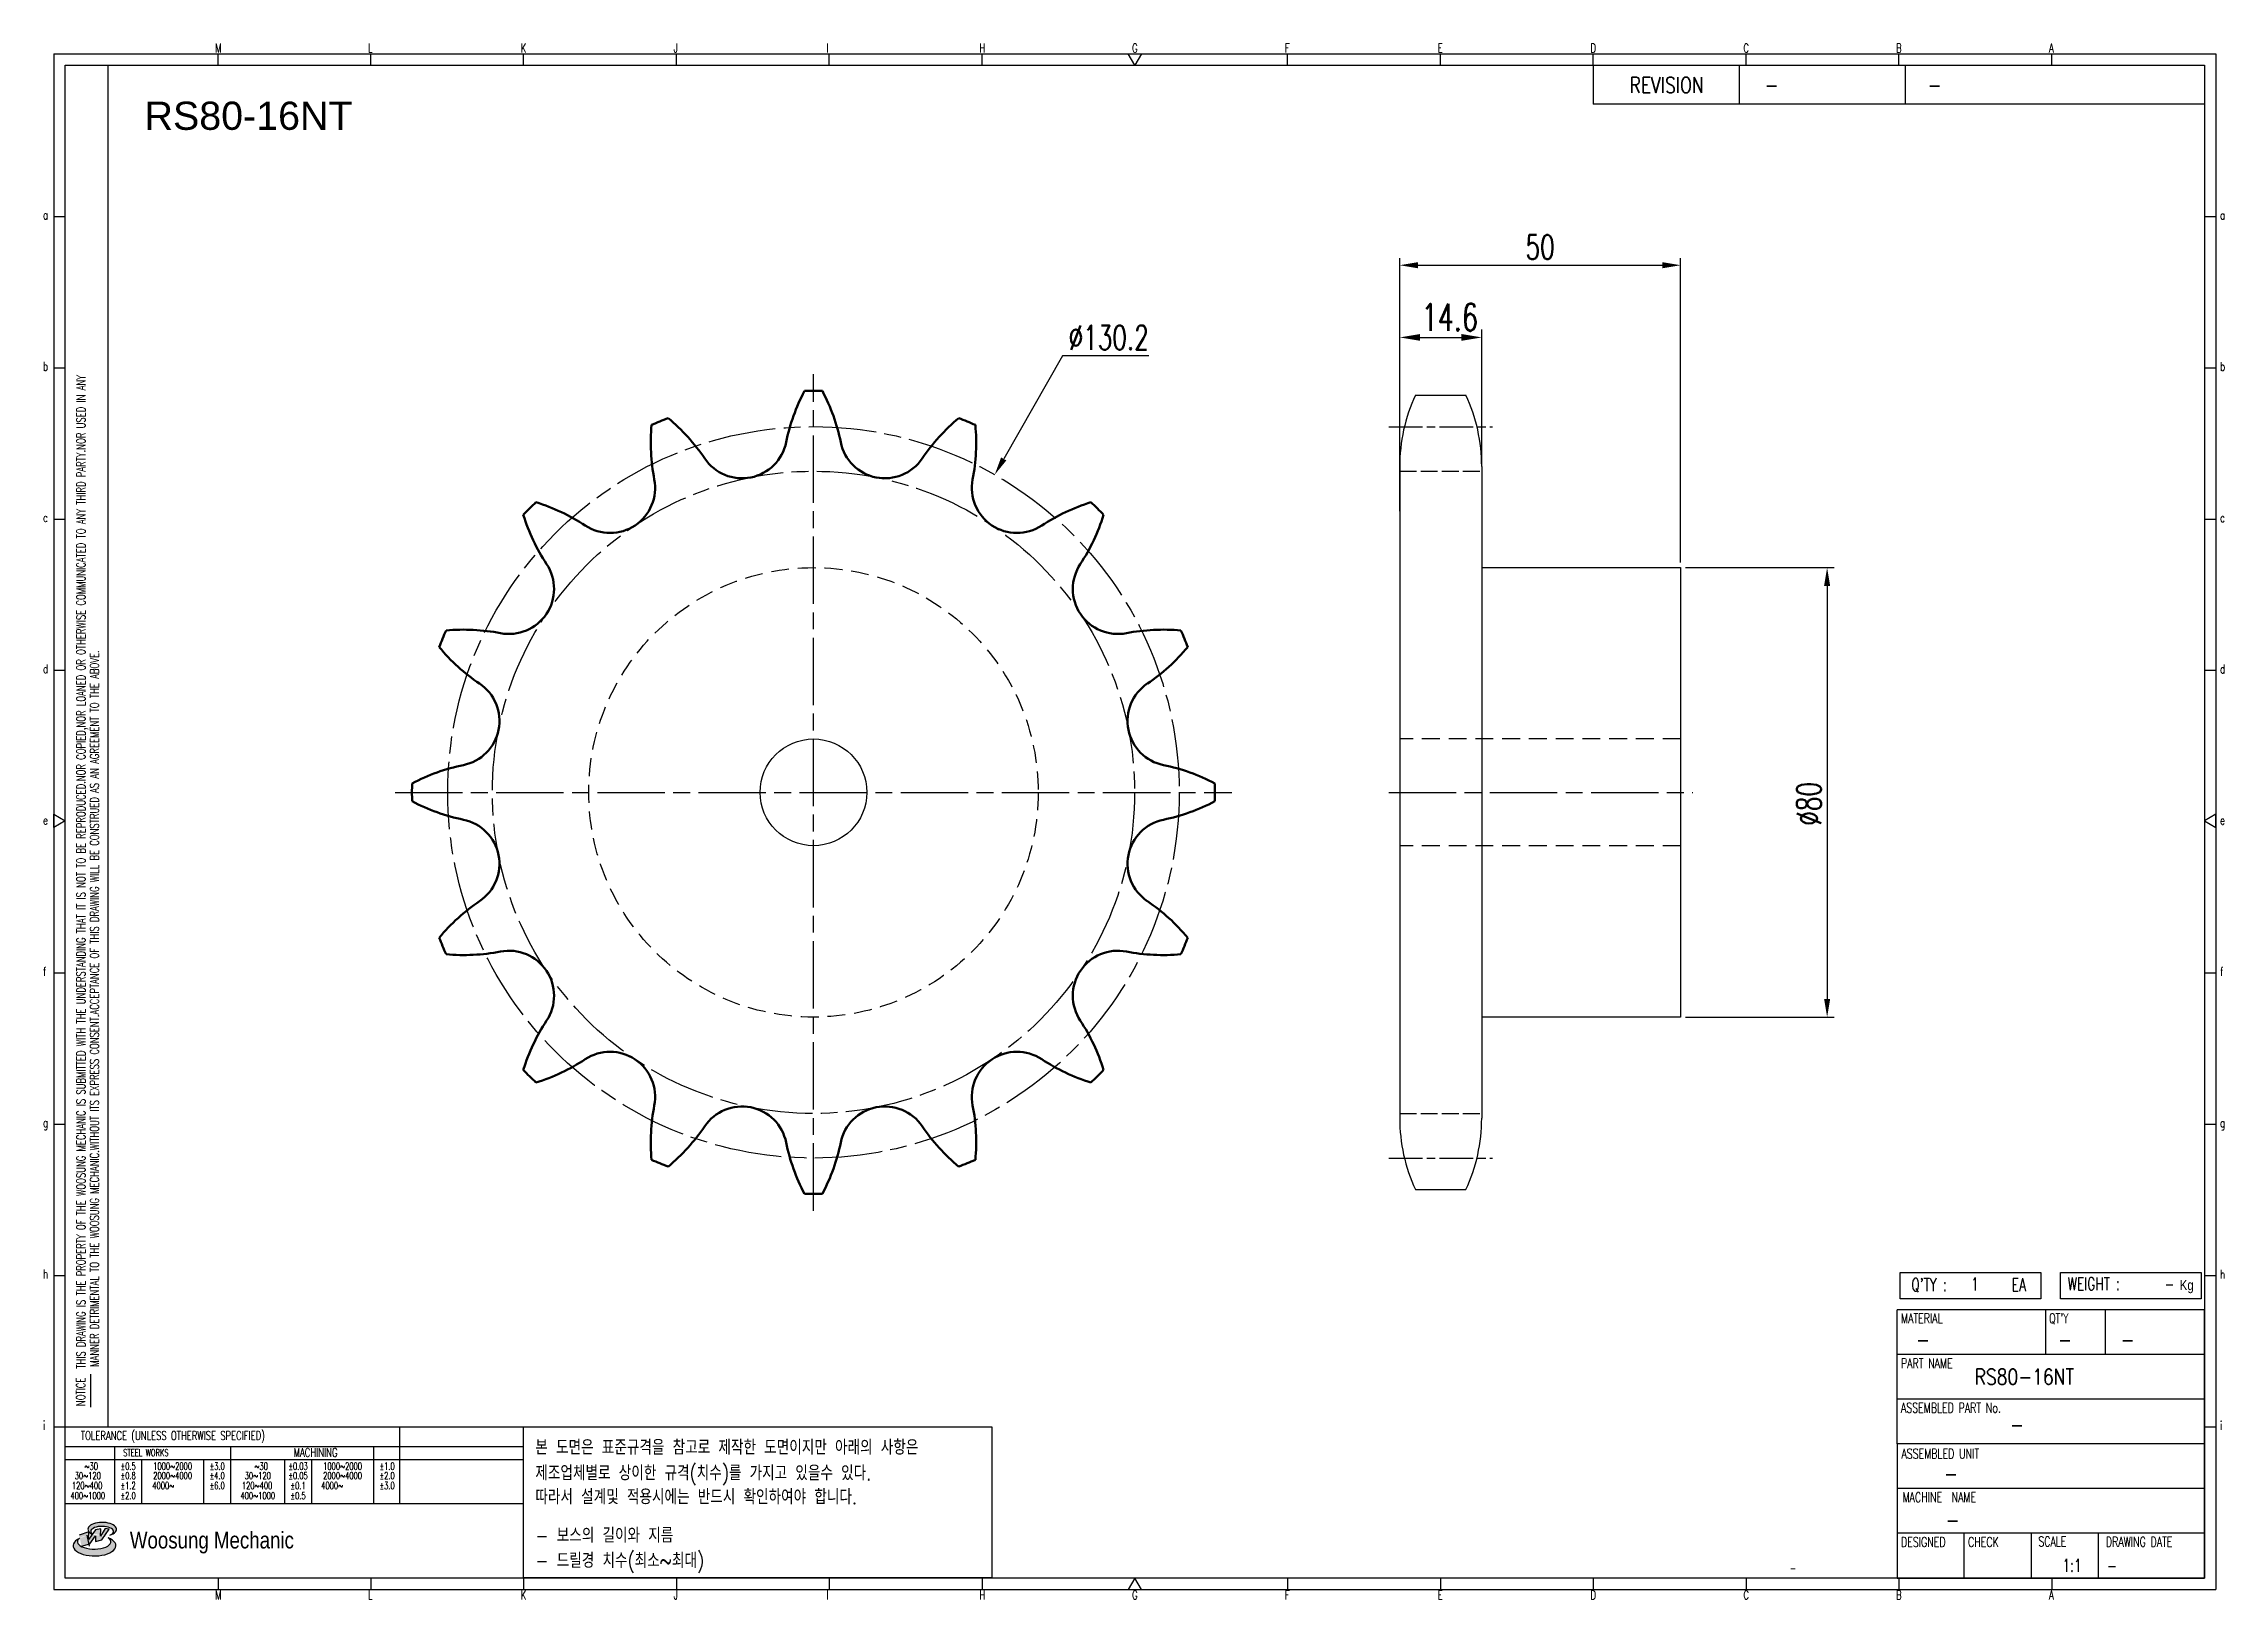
# Model space of a CAD drawing. Header units: millimetres. Extents: x 24007 to 24395, y 30 to 307.
import ezdxf
from ezdxf.enums import TextEntityAlignment as Align

# ---------------------------------------------------------------- set-up
doc = ezdxf.new("R2010")
doc.units = ezdxf.units.MM
for name, pattern in [('AM_ISO02W050', [7.5, 6, -1.5]), ('AM_ISO02W050x2', [3.75, 3, -0.75]), ('AM_ISO08W050', [18, 12, -1.5, 3, -1.5]), ('AM_ISO08W050x2', [9, 6, -0.75, 1.5, -0.75]), ('HIDDEN', [9.525, 6.35, -3.175])]:
    doc.linetypes.add(name, pattern=pattern)
for name, color, linetype, lineweight in [('AM_0N', 7, 'Continuous', 50), ('AM_3N', 6, 'AM_ISO02W050', 25), ('AM_7', 4, 'AM_ISO08W050', 25), ('AM_7N', 4, 'AM_ISO08W050', 25)]:
    doc.layers.add(name, color=color, linetype=linetype, lineweight=lineweight)
for name, color, linetype in [('HL', 2, 'HIDDEN'), ('S-DIM', 7, 'Continuous'), ('TITLE', 7, 'Continuous'), ('도면레이아웃', 7, 'Continuous')]:
    doc.layers.add(name, color=color, linetype=linetype)
doc.styles.add('HAN', font='ROMANS.shx', dxfattribs={"width": 0.7, "bigfont": 'whgtxt.shx'})
doc.styles.add('HKD_ST2', font='romans.shx', dxfattribs={"width": 0.7, "height": 4, "bigfont": '@extfont2.shx'})
doc.styles.add('HSG', font='SIMPLEX.shx', dxfattribs={"width": 0.7, "bigfont": 'HSG.shx'})
doc.styles.add('ROMANS', font='romans.shx', dxfattribs={"width": 0.7, "bigfont": 'whgtxt.shx'})
doc.styles.add('SLDTEXTSTYLE4', font='arial.ttf', dxfattribs={"width": 0.8})
doc.styles.get("Standard").update_dxf_attribs({"font": 'arial.ttf'})
doc.dimstyles.new('APP10', dxfattribs={"dimscale": 2, "dimtxt": 2.4, "dimasz": 1.8, "dimexe": 0.7, "dimexo": 0.5, "dimgap": 0.6, "dimtad": 1, "dimtoh": 1, "dimdec": 1, "dimrnd": 0.01, "dimzin": 9, "dimdsep": 46, "dimtxsty": 'HSG', "dimcen": 0, "dimclrd": 1, "dimclre": 1, "dimclrt": 256, "dimazin": 2, "dimtp": 1, "dimtm": 1, "dimtfac": 0.5, "dimtdec": 1, "dimtofl": 0, "dimtmove": 0, "dimatfit": 3, "dimfxl": 0, "dimtvp": 1, "dimtolj": 2, "dimlwd": -1, "dimlwe": -1, "dimarcsym": 0})
doc.dimstyles.new('APP8', dxfattribs={"dimscale": 1.8, "dimtxt": 2.4, "dimasz": 1.8, "dimexe": 0.7, "dimexo": 0.5, "dimgap": 0.6, "dimtad": 1, "dimtoh": 1, "dimdec": 1, "dimrnd": 0.01, "dimzin": 9, "dimdsep": 46, "dimtxsty": 'HSG', "dimcen": 0, "dimclrd": 1, "dimclre": 1, "dimclrt": 256, "dimazin": 2, "dimtp": 1, "dimtm": 1, "dimtfac": 0.5, "dimtdec": 1, "dimtofl": 0, "dimtmove": 0, "dimatfit": 3, "dimfxl": 0, "dimtvp": 1, "dimtolj": 2, "dimlwd": -1, "dimlwe": -1, "dimarcsym": 0})

# ---------------------------------------------------------------- blocks, each defined once
blk = doc.blocks.new('SUYWSHJH')
at = {"layer": '도면레이아웃'}
h = blk.add_hatch(color=10, dxfattribs=at)
h.paths.add_polyline_path([(1.544, 35.177), (1.554, 34.966), (1.779, 35.034), (2.054, 35.422), (1.908, 35.446), (1.728, 35.167), (1.741, 35.439), (1.547, 35.405), (1.292, 35.041), (1.295, 35.33), (0.943, 35.208), (1.03, 34.8), (1.336, 34.885)])
edge = h.paths.add_edge_path()
edge.add_ellipse((1.795, 35.421), major_axis=(-0.53, 0), ratio=0.487785, start_angle=122.36065, end_angle=403.39574)
edge.add_line((1.411, 35.244), (1.419, 35.261))
edge.add_ellipse((1.798, 35.344), major_axis=(-0.423, 0), ratio=0.444396, start_angle=131.58977, end_angle=386.19408, ccw=False)
edge = h.paths.add_edge_path()
edge.add_ellipse((1.512, 34.815), major_axis=(-0.793, 0), ratio=0.480113, start_angle=314.67633, end_angle=590.85213)
edge.add_ellipse((1.501, 34.958), major_axis=(-0.62, 0), ratio=0.43311, start_angle=331.7024, end_angle=574.42495, ccw=False)
for p, q in [((0, 90.118), (80.15, 90.118)), ((0, 90.118), (0, 33.191)), ((6.089, 89.693), (6.089, 90.118)), ((11.753, 89.693), (11.753, 90.118)), ((17.418, 89.693), (17.418, 90.118)), ((23.082, 89.693), (23.082, 90.118)), ((28.746, 89.693), (28.746, 90.118)), ((34.411, 89.693), (34.411, 90.118)), ((45.739, 89.693), (45.739, 90.118)), ((51.404, 89.693), (51.404, 90.118)), ((57.068, 89.693), (57.068, 90.118)), ((62.732, 89.693), (62.732, 90.118)), ((68.397, 89.693), (68.397, 90.118)), ((74.061, 89.693), (74.061, 90.118)), ((80.15, 90.118), (80.15, 33.191)), ((0, 84.085), (0.425, 84.085)), ((79.725, 84.085), (80.15, 84.085)), ((0, 78.478), (0.425, 78.478)), ((79.725, 78.478), (80.15, 78.478)), ((0, 72.87), (0.425, 72.87)), ((79.725, 72.87), (80.15, 72.87)), ((0, 67.262), (0.425, 67.262)), ((79.725, 67.262), (80.15, 67.262)), ((0, 56.047), (0.425, 56.047)), ((79.725, 56.047), (80.15, 56.047)), ((0, 50.439), (0.425, 50.439)), ((79.725, 50.439), (80.15, 50.439)), ((0, 44.832), (0.425, 44.832)), ((79.725, 44.832), (80.15, 44.832)), ((1.377, 39.947), (1.377, 41.174)), ((0, 39.224), (0.425, 39.224)), ((79.725, 39.224), (80.15, 39.224)), ((0, 33.191), (80.15, 33.191)), ((6.089, 33.616), (6.089, 33.191)), ((11.753, 33.616), (11.753, 33.191)), ((17.418, 33.616), (17.418, 33.191)), ((23.082, 33.616), (23.082, 33.191)), ((28.746, 33.616), (28.746, 33.191)), ((34.411, 33.616), (34.411, 33.191)), ((45.739, 33.616), (45.739, 33.191)), ((51.404, 33.616), (51.404, 33.191)), ((57.068, 33.616), (57.068, 33.191)), ((62.732, 33.616), (62.732, 33.191)), ((68.397, 33.616), (68.397, 33.191)), ((74.061, 33.616), (74.061, 33.191))]:
    blk.add_line(p, q)
at = {"color": 2}
for p, q in [((2.017, 39.224), (2.017, 89.693)), ((0.425, 39.224), (17.418, 39.224)), ((12.816, 39.224), (12.816, 36.382)), ((17.418, 33.616), (17.418, 39.224)), ((0.425, 38.487), (17.418, 38.487)), ((0.425, 38.012), (17.418, 38.012)), ((2.257, 38.487), (2.257, 36.382)), ((3.257, 38.012), (3.257, 36.382)), ((5.557, 38.012), (5.557, 36.382)), ((6.557, 38.5), (6.557, 36.382)), ((8.557, 38.012), (8.557, 36.382)), ((9.557, 38.026), (9.557, 36.382)), ((11.857, 38.487), (11.857, 36.382)), ((0.425, 36.382), (17.418, 36.382))]:
    blk.add_line(p, q, dxfattribs=at)
at = {"color": 6, "ltscale": 0.5}
for p, q in [((57.068, 89.693), (57.068, 88.246)), ((62.47, 89.693), (62.47, 88.246)), ((68.635, 89.693), (68.635, 88.246)), ((79.725, 88.246), (57.068, 88.246)), ((68.336, 38.59), (68.336, 43.563)), ((79.725, 43.563), (68.336, 43.563)), ((73.827, 43.563), (73.827, 41.905)), ((76.037, 43.563), (76.037, 41.905)), ((79.725, 38.59), (79.725, 43.563)), ((79.725, 41.905), (68.336, 41.905)), ((79.725, 40.248), (68.336, 40.248)), ((68.336, 38.59), (68.336, 33.616)), ((79.725, 38.59), (68.336, 38.59)), ((79.725, 33.616), (79.725, 38.59)), ((79.725, 36.932), (68.336, 36.932)), ((79.725, 35.274), (68.336, 35.274)), ((70.822, 33.616), (70.822, 35.274)), ((73.309, 33.616), (73.309, 35.274)), ((75.796, 33.616), (75.796, 35.274)), ((68.336, 33.616), (79.725, 33.616))]:
    blk.add_line(p, q, dxfattribs=at)
for points in [[(40.075, 89.693), (39.83, 90.118), (40.32, 90.118)], [(0.425, 89.693), (79.725, 89.693), (79.725, 33.616), (0.425, 33.616)], [(0.425, 61.679), (0, 61.433), (0, 61.924)], [(79.725, 61.679), (80.15, 61.433), (80.15, 61.924)], [(40.075, 33.616), (39.83, 33.191), (40.32, 33.191)]]:
    blk.add_lwpolyline(points, close=True)
at = {"layer": 'TITLE', "color": 20}
for p, q in [((68.449, 43.961), (68.449, 44.936)), ((68.449, 44.936), (73.654, 44.936)), ((73.654, 44.936), (73.654, 43.961)), ((74.39, 43.961), (74.39, 44.936)), ((74.39, 44.936), (79.595, 44.936)), ((79.595, 44.936), (79.595, 43.961)), ((73.654, 43.961), (68.449, 43.961)), ((79.595, 43.961), (74.39, 43.961))]:
    blk.add_line(p, q, dxfattribs=at)
at = {"layer": '도면레이아웃'}
for p, q in [((1.295, 35.33), (0.943, 35.208)), ((1.03, 34.8), (1.336, 34.885)), ((1.224, 35.208), (1.311, 34.8)), ((1.224, 35.208), (1.224, 35.208)), ((1.547, 35.405), (1.292, 35.041)), ((1.292, 35.041), (1.295, 35.33)), ((1.336, 34.885), (1.544, 35.177)), ((1.419, 35.261), (1.411, 35.244)), ((1.544, 35.177), (1.554, 34.966)), ((1.741, 35.439), (1.547, 35.405)), ((1.554, 34.966), (1.779, 35.034)), ((1.908, 35.446), (1.728, 35.167)), ((1.728, 35.167), (1.741, 35.439)), ((1.779, 35.034), (2.054, 35.422)), ((2.054, 35.422), (1.908, 35.446))]:
    blk.add_line(p, q, dxfattribs=at)
for centre, major_axis, ratio, start_param, end_param in [((1.795, 35.421), (-0.53, 0), 0.487785, 2.135596, 7.040584), ((1.512, 34.815), (-0.793, 0), 0.480113, 5.492138, 10.312315), ((1.501, 34.958), (-0.62, 0), 0.43311, 5.789299, 10.025607), ((1.798, 35.344), (-0.423, 0), 0.444396, 2.296675, 6.740358)]:
    blk.add_ellipse(centre, major_axis=major_axis, ratio=ratio, start_param=start_param, end_param=end_param, dxfattribs=at)
at = {"color": 4, "style": 'HKD_ST2', "width": 0.7}
for s, p in [('M', (5.988, 90.164)), ('L', (11.652, 90.164)), ('K', (17.316, 90.164)), ('J', (22.981, 90.164)), ('I', (28.645, 90.164)), ('H', (34.309, 90.164)), ('G', (39.974, 90.164)), ('F', (45.638, 90.164)), ('E', (51.302, 90.164)), ('D', (56.967, 90.164)), ('C', (62.631, 90.164)), ('B', (68.295, 90.164)), ('A', (73.96, 90.164)), ('a', (-0.395, 83.976)), ('a', (80.305, 83.97)), ('b', (-0.395, 78.368)), ('b', (80.305, 78.362)), ('c', (-0.395, 72.76)), ('c', (80.305, 72.754)), ('d', (-0.395, 67.153)), ('d', (80.305, 67.147)), ('e', (-0.395, 61.545)), ('e', (80.305, 61.539)), ('f', (-0.395, 55.937)), ('f', (80.305, 55.931)), ('g', (-0.395, 50.33)), ('g', (80.305, 50.324)), ('h', (-0.395, 44.722)), ('h', (80.305, 44.716)), ('i', (-0.395, 39.114)), ('i', (80.305, 39.108)), ('M', (5.988, 32.824)), ('L', (11.652, 32.824)), ('K', (17.316, 32.824)), ('J', (22.981, 32.824)), ('I', (28.645, 32.824)), ('H', (34.309, 32.824)), ('G', (39.974, 32.824)), ('F', (45.638, 32.824)), ('E', (51.302, 32.824)), ('D', (56.967, 32.824)), ('C', (62.631, 32.824)), ('B', (68.295, 32.824)), ('A', (73.96, 32.824))]:
    blk.add_text(s, height=0.326, dxfattribs=at).set_placement(p)
for s, height, style, width, p in [('REVISION', 0.5806, 'HAN', 0.8, (58.415, 88.664)), ('-', 0.581, 'HAN', 0.8, (63.426, 88.664)), ('-', 0.581, 'HAN', 0.8, (69.468, 88.664)), ("Q'TY : ", 0.4746, 'HKD_ST2', 0.7, (68.857, 44.253)), ('1', 0.475, 'HKD_ST2', 0.7, (71.071, 44.275)), ('EA', 0.4746, 'HKD_ST2', 0.7, (72.578, 44.253)), ('WEIGHT : ', 0.4746, 'HKD_ST2', 0.7, (74.65, 44.286)), ('-', 0.581, 'HAN', 0.8, (69.029, 42.157)), ('-', 0.581, 'HAN', 0.8, (74.289, 42.157)), ('-', 0.581, 'HAN', 0.8, (76.623, 42.157)), ('-', 0.581, 'HAN', 0.8, (72.515, 39.013)), ('-', 0.581, 'HAN', 0.8, (70.067, 37.189)), ('-', 0.581, 'HAN', 0.8, (70.126, 35.48)), ('1:1', 0.4746, 'HKD_ST2', 0.7, (74.458, 33.848)), ('-', 0.475, 'HKD_ST2', 0.7, (76.112, 33.837))]:
    blk.add_text(s, height=height, dxfattribs=dict(style=style, width=width)).set_placement(p)
at = {"color": 6, "style": 'HKD_ST2', "width": 0.7}
for s, p in [(' THIS DRAWING IS THE PROPERTY OF THE WOOSUNG MECHANIC IS SUBMITTED WITH THE UNDERSTANDING THAT IT IS NOT TO BE REPRODUCED.NOR COPIED,NOR LOANED OR OTHERWISE COMMUNICATED TO ANY THIRD PARTY.NOR USED IN ANY', (1.173, 41.217)), ('MANNER DETRIMENTAL TO THE WOOSUNG MECHANIC.WITHOUT ITS EXPRESS CONSENT.ACCEPTANCE OF THIS DRAWING WILL BE CONSTRUED AS AN AGREEMENT TO THE ABOVE.', (1.672, 41.447))]:
    blk.add_text(s, height=0.326266, rotation=90, dxfattribs=at).set_placement(p)
at = {"style": 'HKD_ST2', "width": 0.7}
blk.add_text('-', height=0.475, dxfattribs=at).set_placement((78.613, 44.286), align=Align.RIGHT)
at = {"color": 4, "style": 'HKD_ST2', "width": 0.7}
for s, height, p in [('MATERIAL', 0.3651, (68.474, 43.425)), ("QT'Y", 0.3651, (73.965, 43.425)), ('PART NAME', 0.3651, (68.474, 41.756)), ('ASSEMBLED PART No.', 0.36511, (68.474, 40.109)), ('ASSEMBLED UNIT', 0.36511, (68.49, 38.408)), ('MACHINE  NAME', 0.36511, (68.532, 36.794)), ('DESIGNED', 0.3651, (68.474, 35.136)), ('CHECK', 0.3651, (70.961, 35.136)), ('SCALE', 0.3651, (73.566, 35.153)), ('DRAWING DATE', 0.36511, (76.071, 35.141))]:
    blk.add_text(s, height=height, dxfattribs=at).set_placement(p, align=Align.TOP_LEFT)
at = {"style": 'HKD_ST2', "width": 0.7}
blk.add_text('NOTICE', height=0.3263, rotation=90, dxfattribs=at).set_placement((1.163, 39.988))
for s, height, style, width, p in [('TOLERANCE (UNLESS OTHERWISE SPECIFIED)', 0.32627, 'HKD_ST2', 0.7, (4.417, 38.896)), ('-', 0.326, 'ROMANS', 0.65, (64.469, 33.975))]:
    blk.add_text(s, height=height, dxfattribs=dict(style=style, width=width)).set_placement(p, align=Align.MIDDLE_CENTER)
at = {"color": 4, "style": 'HKD_ST2', "width": 0.7}
for s, height, p in [('STEEL WORKS', 0.26101, (3.416, 38.268)), ('MACHINING', 0.3263, (9.707, 38.27)), ('%%P0.5', 0.261, (2.757, 37.762)), ('%%P0.8', 0.261, (2.757, 37.411)), ('%%P3.0', 0.261, (6.057, 37.762)), ('%%P4.0', 0.261, (6.057, 37.411)), ('%%P0.03', 0.261, (9.057, 37.762)), ('%%P0.05', 0.261, (9.057, 37.411)), ('%%P1.0', 0.261, (12.357, 37.762)), ('%%P2.0', 0.261, (12.357, 37.411)), ('%%P1.2', 0.261, (2.757, 37.045)), ('%%P2.0', 0.261, (2.757, 36.67)), ('%%P6.0', 0.261, (6.057, 37.045)), ('%%P0.1', 0.261, (9.057, 37.045)), ('%%P0.5', 0.261, (9.057, 36.67)), ('%%P3.0', 0.261, (12.357, 37.045))]:
    blk.add_text(s, height=height, dxfattribs=at).set_placement(p, align=Align.MIDDLE)
for s, height, p in [('30%%126120', 0.261, (1.263, 37.411)), ('%%12630', 0.261, (1.389, 37.762)), ('2000%%1264000', 0.26101, (4.407, 37.411)), ('1000%%1262000', 0.26101, (4.407, 37.762)), ('30%%126120', 0.261, (7.563, 37.411)), ('%%12630', 0.261, (7.689, 37.762)), ('2000%%1264000', 0.26101, (10.707, 37.411)), ('1000%%1262000', 0.26101, (10.707, 37.762)), ('400%%1261000', 0.26101, (1.263, 36.67)), ('120%%126400', 0.26101, (1.237, 37.045)), ('4000%%126', 0.261, (4.061, 37.045)), ('400%%1261000', 0.26101, (7.563, 36.67)), ('120%%126400', 0.26101, (7.537, 37.045)), ('4000%%126', 0.261, (10.321, 37.045))]:
    blk.add_text(s, height=height, dxfattribs=at).set_placement(p, align=Align.MIDDLE_CENTER)
at = {"color": 1, "style": 'SLDTEXTSTYLE4', "width": 0.8}
blk.add_text('Woosung Mechanic', height=0.61957, dxfattribs=at).set_placement((2.822, 34.711))
at = {"layer": 'TITLE', "width": 0.8}
blk.add_text('Kg', height=0.3789, dxfattribs=at).set_placement((78.807, 44.286))
blk = doc.blocks.new('*D2')
at = {"layer": 'Defpoints', "color": 0, "transparency": 16777216}
for p in [(24298.28, 213.54), (24298.28, 133.54), (24324.37, 133.54)]:
    blk.add_point(p, dxfattribs=at)
at = {"layer": 'S-DIM', "color": 1, "transparency": 16777216}
for p, q in [((24299.18, 213.54), (24325.63, 213.54)), ((24324.37, 210.3), (24324.37, 136.78)), ((24299.18, 133.54), (24325.63, 133.54))]:
    blk.add_line(p, q, dxfattribs=at)
for points in [[(24323.83, 210.3), (24324.91, 210.3), (24324.37, 213.54)], [(24323.83, 136.78), (24324.91, 136.78), (24324.37, 133.54)]]:
    blk.add_solid(points, dxfattribs=at)
at = {"layer": 'S-DIM', "transparency": 16777216, "insert": (24321.13, 171.5), "char_height": 4.32, "attachment_point": 5, "rotation": 90, "style": 'HSG'}
blk.add_mtext('\\A2;%%c80', dxfattribs=at)
blk = doc.blocks.new('*D3')
at = {"layer": 'Defpoints', "color": 0, "transparency": 16777216}
for p in [(24298.28, 267.37), (24248.28, 222.67), (24298.28, 213.54)]:
    blk.add_point(p, dxfattribs=at)
at = {"layer": 'S-DIM', "color": 1, "transparency": 16777216}
for p, q in [((24248.28, 223.57), (24248.28, 268.63)), ((24298.28, 214.44), (24298.28, 268.63)), ((24251.52, 267.37), (24295.04, 267.37))]:
    blk.add_line(p, q, dxfattribs=at)
for points in [[(24251.52, 267.91), (24251.52, 266.83), (24248.28, 267.37)], [(24295.04, 267.91), (24295.04, 266.83), (24298.28, 267.37)]]:
    blk.add_solid(points, dxfattribs=at)
at = {"layer": 'S-DIM', "transparency": 16777216, "insert": (24273.28, 270.61), "char_height": 4.32, "attachment_point": 5, "style": 'HSG'}
blk.add_mtext('\\A2;50', dxfattribs=at)
blk = doc.blocks.new('*D4')
at = {"layer": 'Defpoints', "color": 0, "transparency": 16777216}
for p in [(24176.19, 230.08), (24111.66, 117)]:
    blk.add_point(p, dxfattribs=at)
at = {"layer": 'S-DIM', "color": 1, "transparency": 16777216}
for p, q in [((24188.27, 251.25), (24177.8, 232.89)), ((24203.61, 251.25), (24188.27, 251.25))]:
    blk.add_line(p, q, dxfattribs=at)
blk.add_solid([(24177.33, 233.16), (24178.26, 232.62), (24176.19, 230.08)], dxfattribs=at)
at = {"layer": 'S-DIM', "transparency": 16777216, "insert": (24196.48, 254.49), "char_height": 4.32, "attachment_point": 5, "style": 'HSG'}
blk.add_mtext('\\A2;∅130.2', dxfattribs=at)
blk = doc.blocks.new('*D5')
at = {"layer": 'Defpoints', "color": 0, "transparency": 16777216}
for p in [(24262.88, 254.52), (24248.28, 230.69), (24262.88, 230.69)]:
    blk.add_point(p, dxfattribs=at)
at = {"layer": 'S-DIM', "color": 1, "transparency": 16777216}
for p, q in [((24248.28, 231.69), (24248.28, 255.92)), ((24251.88, 254.52), (24259.28, 254.52)), ((24262.88, 231.69), (24262.88, 255.92))]:
    blk.add_line(p, q, dxfattribs=at)
for points in [[(24251.88, 255.12), (24251.88, 253.92), (24248.28, 254.52)], [(24259.28, 255.12), (24259.28, 253.92), (24262.88, 254.52)]]:
    blk.add_solid(points, dxfattribs=at)
at = {"layer": 'S-DIM', "transparency": 16777216, "insert": (24257.2, 258.12), "char_height": 4.8, "attachment_point": 5, "style": 'HSG'}
blk.add_mtext('\\A2;14.6', dxfattribs=at)

msp = doc.modelspace()

# ---------------------------------------------------------------- linework, layer by layer
for p, q in [((24251.08, 244.24), (24260.08, 244.24)), ((24248.28, 231.54), (24248.28, 115.53)), ((24262.88, 231.54), (24262.88, 115.53)), ((24262.88, 213.54), (24298.28, 213.54)), ((24298.28, 213.54), (24298.28, 133.54)), ((24298.28, 133.54), (24262.88, 133.54)), ((24251.08, 102.83), (24260.08, 102.83))]:
    msp.add_line(p, q)
at = {"color": 4}
msp.add_lwpolyline([(24092.33, 60.62), (24175.7, 60.62), (24175.7, 33.7), (24092.33, 33.7)], close=True, dxfattribs=at)
msp.add_circle((24143.93, 173.54), 9.5)
for centre, start, end in [((24278.48, 231.54), 155.132, 180), ((24232.68, 231.54), 0, 24.868), ((24278.48, 115.53), 180, 204.868), ((24232.68, 115.53), 335.132, 0)]:
    msp.add_arc(centre, 30.2, start, end)
at = {"layer": 'AM_0N'}
for centre, radius, start, end in [((24172.67, 228.98), 34.3, 152.1821, 168.4375), ((24143.93, 173.54), 71.47, 88.7244, 91.2756), ((24115.18, 228.98), 34.3, 11.5625, 27.8179), ((24149.27, 235.76), 34.3, 174.6821, 190.9375), ((24143.93, 173.54), 71.47, 111.2244, 113.7756), ((24096.15, 213.76), 34.3, 34.0625, 50.3179), ((24191.7, 213.76), 34.3, 129.6821, 145.9375), ((24143.93, 173.54), 71.47, 66.2244, 68.7756), ((24138.59, 235.76), 34.3, 349.0625, 5.3179), ((24131.21, 237.46), 8.02, 214.0625, 348.4375), ((24156.64, 237.46), 8.02, 191.5625, 325.9375), ((24107.72, 227.73), 8.02, 236.5625, 10.9375), ((24180.14, 227.73), 8.02, 169.0625, 303.4375), ((24143.93, 173.54), 71.47, 133.7244, 136.2756), ((24084.4, 192.41), 34.3, 56.5625, 72.8179), ((24203.46, 192.41), 34.3, 107.1821, 123.4375), ((24143.93, 173.54), 71.47, 43.7244, 46.2756), ((24125.05, 233.07), 34.3, 197.1821, 213.4375), ((24162.8, 233.07), 34.3, 326.5625, 342.8179), ((24089.73, 209.75), 8.02, 259.0625, 33.4375), ((24198.12, 209.75), 8.02, 146.5625, 280.9375), ((24143.93, 173.54), 71.47, 156.2244, 158.7756), ((24081.7, 168.2), 34.3, 79.0625, 95.3179), ((24206.15, 168.2), 34.3, 84.6821, 100.9375), ((24143.93, 173.54), 71.47, 21.2244, 23.7756), ((24103.7, 221.31), 34.3, 219.6821, 235.9375), ((24184.15, 221.31), 34.3, 304.0625, 320.3179), ((24080, 186.25), 8.02, 281.5625, 55.9375), ((24207.85, 186.25), 8.02, 124.0625, 258.4375), ((24143.93, 173.54), 71.47, 178.7244, 181.2756), ((24088.48, 144.79), 34.3, 101.5625, 117.8179), ((24199.37, 144.79), 34.3, 62.1821, 78.4375), ((24143.93, 173.54), 71.47, 358.7244, 1.2756), ((24088.48, 202.28), 34.3, 242.1821, 258.4375), ((24199.37, 202.28), 34.3, 281.5625, 297.8179), ((24080, 160.82), 8.02, 304.0625, 78.4375), ((24207.85, 160.82), 8.02, 101.5625, 235.9375), ((24103.7, 125.76), 34.3, 124.0625, 140.3179), ((24184.15, 125.76), 34.3, 39.6821, 55.9375), ((24143.93, 173.54), 71.47, 201.2244, 203.7756), ((24143.93, 173.54), 71.47, 336.2244, 338.7756), ((24081.7, 178.88), 34.3, 264.6821, 280.9375), ((24089.73, 137.33), 8.02, 326.5625, 100.9375), ((24198.12, 137.33), 8.02, 79.0625, 213.4375), ((24206.15, 178.88), 34.3, 259.0625, 275.3179), ((24125.05, 114.01), 34.3, 146.5625, 162.8179), ((24162.8, 114.01), 34.3, 17.1821, 33.4375), ((24084.4, 154.66), 34.3, 287.1821, 303.4375), ((24107.72, 119.34), 8.02, 349.0625, 123.4375), ((24180.14, 119.34), 8.02, 56.5625, 190.9375), ((24203.46, 154.66), 34.3, 236.5625, 252.8179), ((24143.93, 173.54), 71.47, 223.7244, 226.2756), ((24143.93, 173.54), 71.47, 313.7244, 316.2756), ((24149.27, 111.31), 34.3, 169.0625, 185.3179), ((24131.21, 109.61), 8.02, 11.5625, 145.9375), ((24156.64, 109.61), 8.02, 34.0625, 168.4375), ((24138.59, 111.31), 34.3, 354.6821, 10.9375), ((24096.15, 133.31), 34.3, 309.6821, 325.9375), ((24191.7, 133.31), 34.3, 214.0625, 230.3179), ((24172.67, 118.09), 34.3, 191.5625, 207.8179), ((24115.18, 118.09), 34.3, 332.1821, 348.4375), ((24143.93, 173.54), 71.47, 246.2244, 248.7756), ((24143.93, 173.54), 71.47, 291.2244, 293.7756), ((24143.93, 173.54), 71.47, 268.7244, 271.2756)]:
    msp.add_arc(centre, radius, start, end, dxfattribs=at)
at = {"layer": 'AM_3N', "linetype": 'AM_ISO02W050x2'}
for p, q in [((24248.28, 230.69), (24262.88, 230.69)), ((24248.28, 116.38), (24262.88, 116.38))]:
    msp.add_line(p, q, dxfattribs=at)
at = {"layer": 'AM_7', "linetype": 'AM_ISO08W050x2'}
for p, q in [((24246.34, 238.63), (24264.82, 238.63)), ((24246.34, 108.44), (24264.82, 108.44))]:
    msp.add_line(p, q, dxfattribs=at)
at = {"layer": 'AM_7N', "linetype": 'AM_ISO08W050x2', "ltscale": 2}
for p, q in [((24143.93, 99.07), (24143.93, 248)), ((24069.46, 173.54), (24218.39, 173.54)), ((24246.34, 173.54), (24300.49, 173.54))]:
    msp.add_line(p, q, dxfattribs=at)
for radius in [65.1, 57.16]:
    msp.add_circle((24143.93, 173.54), radius, dxfattribs=at)
at = {"layer": 'HL', "linetype": 'HIDDEN', "ltscale": 0.5}
for p, q in [((24298.28, 183.04), (24248.28, 183.04)), ((24298.28, 164.04), (24248.28, 164.04))]:
    msp.add_line(p, q, dxfattribs=at)
msp.add_circle((24143.93, 173.54), 40, dxfattribs=at)

# ---------------------------------------------------------------- block references
at = {"xscale": 4.802204376507272, "yscale": 4.802204376507272, "zscale": 4.802204376507272}
msp.add_blockref('SUYWSHJH', (24008.69, -127.74), dxfattribs=at)

# ---------------------------------------------------------------- texts
at = {"color": 2}
msp.add_text('RS80-16NT', height=5.018, dxfattribs=at).set_placement((24024.86, 291.47))
at = {"style": 'HAN', "width": 0.8}
msp.add_text('RS80-16NT', height=2.788, dxfattribs=at).set_placement((24350.64, 68.12))
at = {"color": 4, "style": 'HAN', "width": 0.8}
for s, p in [('본 도면은 표준규격을 참고로 제작한 도면이지만 아래의 사항은', (24094.42, 55.64)), ('제조업체별로 상이한 규격(치수)를 가지고 있을수 있다.', (24094.42, 51.07)), ('따라서 설계및 적용시에는 반드시 확인하여야 합니다.', (24094.42, 46.82)), ('- 보스의 길이와 지름', (24094.42, 39.98)), ('- 드릴경 치수(최소~최대)', (24094.42, 35.49))]:
    msp.add_text(s, height=2.6381, dxfattribs=at).set_placement(p)

# ---------------------------------------------------------------- dimensions: what is measured, and where the dimension line sits
at = {"layer": 'S-DIM'}
dim = msp.add_linear_dim(base=(24298.28, 267.37), p1=(24248.28, 222.67), p2=(24298.28, 213.54), dimstyle='APP8', dxfattribs=at)
dim.commit()
dim.dimension.update_dxf_attribs({"geometry": '*D3', "text_midpoint": (24273.28, 270.61)})
dim = msp.add_linear_dim(base=(24262.88, 254.52), p1=(24248.28, 230.69), p2=(24262.88, 230.69), dimstyle='APP10', dxfattribs=at)
dim.commit()
dim.dimension.update_dxf_attribs({"geometry": '*D5', "text_midpoint": (24257.2, 254.52), "dimtype": 128})
dim = msp.add_diameter_dim_2p(p1=(24111.66, 117), p2=(24176.19, 230.08), dimstyle='APP8', dxfattribs=at)
dim.commit()
dim.dimension.update_dxf_attribs({"geometry": '*D4', "text_midpoint": (24196.48, 251.25), "dimtype": 131})
dim = msp.add_linear_dim(base=(24324.37, 133.54), p1=(24298.28, 213.54), p2=(24298.28, 133.54), angle=90, text='%%c<>', dimstyle='APP8', dxfattribs=at)
dim.commit()
dim.dimension.update_dxf_attribs({"geometry": '*D2', "text_midpoint": (24324.37, 171.5), "dimtype": 128})

doc.saveas('drawing.dxf')
